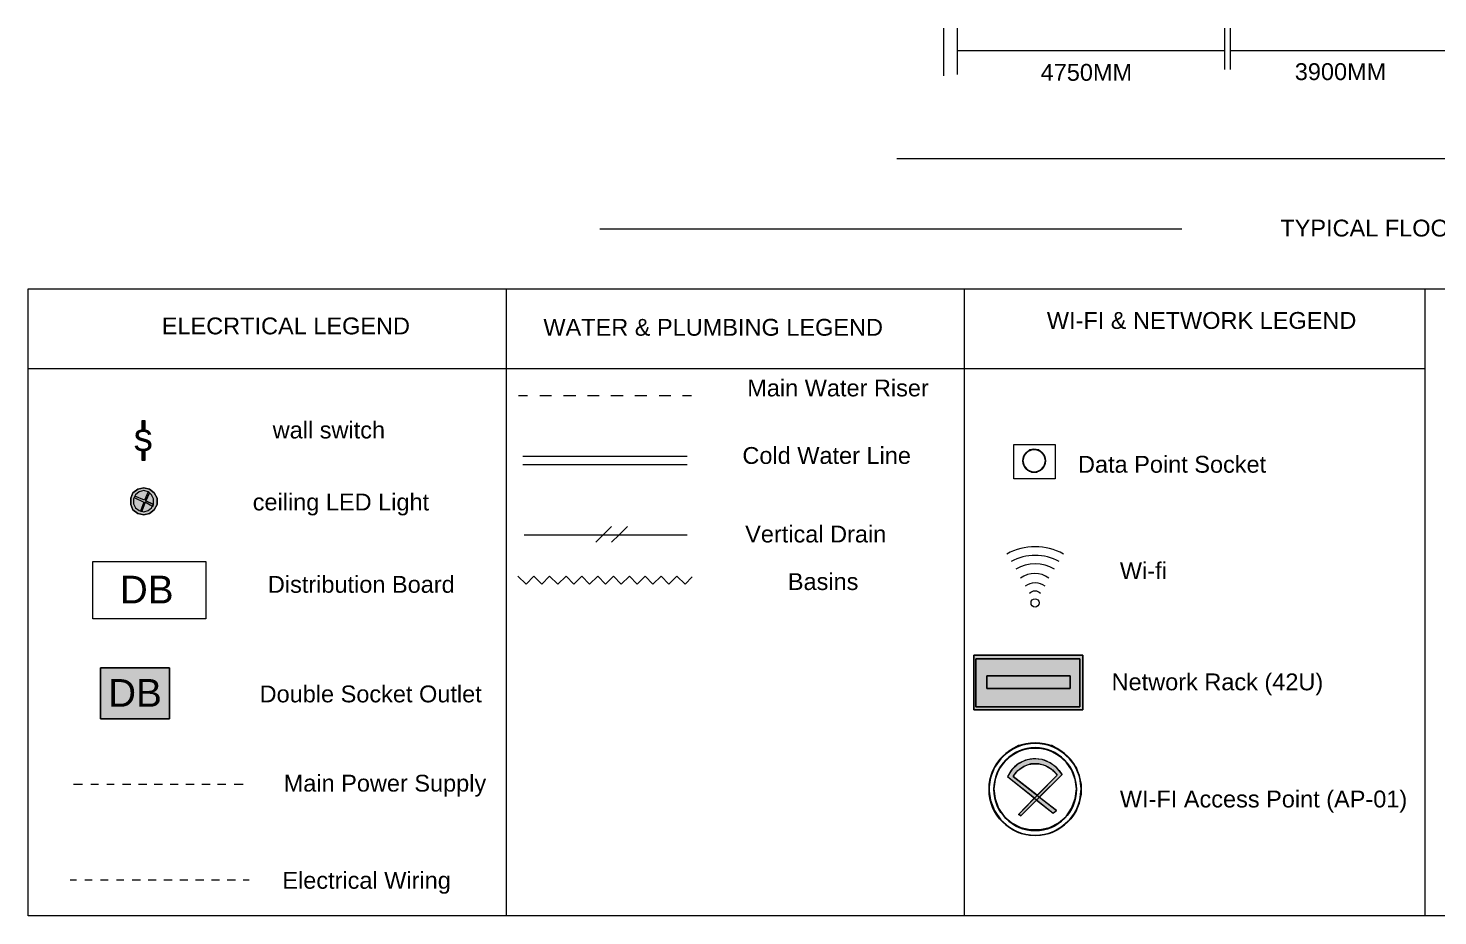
# Model space of a CAD drawing. Header units: inches. Extents: x 0.12 to 8.16, y 2.81 to 8.2.
# Drawn here: x 0.12 to 3.531, y 2.805 to 4.952 of the extents above; entities that cross this region are included whole.
import ezdxf

# ---------------------------------------------------------------- set-up
doc = ezdxf.new("R2010")
doc.units = ezdxf.units.IN
doc.header["$MEASUREMENT"] = 0
for name, color, linetype, true_color in [('PDF_Geometry', 7, 'Continuous', 0x029e21), ('PDF_Solid Fills', 7, 'Continuous', 0xffffff), ('PDF_Text', 7, 'Continuous', 0x5555ff)]:
    doc.layers.add(name, color=color, linetype=linetype, true_color=true_color)
doc.styles.add('PDF F2', font='arial.ttf')

msp = doc.modelspace()

# ---------------------------------------------------------------- hatches: boundary and pattern name
at = {"layer": 'PDF_Solid Fills', "true_color": 0xaaaaaa, "transparency": 33554559}
for points in [[(0.4, 3.84), (0.4133, 3.8367), (0.425, 3.8283), (0.4317, 3.815), (0.4317, 3.8), (0.425, 3.7867), (0.4133, 3.7783), (0.4, 3.775), (0.385, 3.7783), (0.3733, 3.7867), (0.3683, 3.8), (0.3683, 3.815), (0.3733, 3.8283), (0.385, 3.8367)], [(0.4233, 3.8), (0.4217, 3.795), (0.4033, 3.805), (0.395, 3.7833), (0.3917, 3.7833), (0.4, 3.805), (0.3767, 3.8167), (0.3783, 3.82), (0.4017, 3.81), (0.41, 3.83), (0.4133, 3.8283), (0.405, 3.8083)]]:
    msp.add_hatch(color=253, dxfattribs=at).paths.add_polyline_path(points)
at = {"layer": 'PDF_Solid Fills', "transparency": 33554559}
for points in [[(0.4, 3.7817), (0.3883, 3.785), (0.38, 3.7917), (0.375, 3.8017), (0.375, 3.8133), (0.38, 3.8233), (0.3883, 3.83), (0.4, 3.8333), (0.41, 3.83), (0.4183, 3.8233), (0.4233, 3.8133), (0.4233, 3.8017), (0.4183, 3.7917), (0.41, 3.785)], [(0.4, 3.8333), (0.41, 3.83), (0.4183, 3.8233), (0.4233, 3.8133), (0.4233, 3.8017), (0.4183, 3.7917), (0.41, 3.785), (0.4, 3.7817), (0.3883, 3.785), (0.38, 3.7917), (0.375, 3.8017), (0.375, 3.8133), (0.38, 3.8233), (0.3883, 3.83)]]:
    msp.add_hatch(color=256, dxfattribs=at).paths.add_polyline_path(points)
at = {"layer": 'PDF_Solid Fills', "true_color": 0x7f7f7f, "transparency": 33554559}
h = msp.add_hatch(color=8, dxfattribs=at)
h.paths.add_polyline_path([(2.6217, 3.1467), (2.5667, 3.0917), (2.6083, 3.06), (2.6, 3.0533), (2.56, 3.085), (2.5217, 3.0467), (2.5167, 3.05), (2.555, 3.09), (2.49, 3.1417), (2.5, 3.1583), (2.515, 3.1717), (2.5333, 3.1817), (2.5533, 3.185), (2.5733, 3.1833), (2.5933, 3.175), (2.6083, 3.1633)], flags=0)
h.paths.add_polyline_path([(2.5033, 3.1417), (2.5617, 3.0967), (2.61, 3.145), (2.5983, 3.1583), (2.5817, 3.1683), (2.565, 3.1733), (2.5467, 3.1733), (2.53, 3.1667), (2.515, 3.1567)], flags=0)
at = {"layer": 'PDF_Solid Fills', "true_color": 0x800080, "transparency": 33554559}
h = msp.add_hatch(color=216, dxfattribs=at)
h.paths.add_polyline_path([(2.6217, 3.1467), (2.5667, 3.0917), (2.6083, 3.06), (2.6, 3.0533), (2.56, 3.085), (2.5217, 3.0467), (2.5167, 3.05), (2.555, 3.09), (2.49, 3.1417), (2.5, 3.1583), (2.515, 3.1717), (2.5333, 3.1817), (2.5533, 3.185), (2.5733, 3.1833), (2.5933, 3.175), (2.6083, 3.1633)], flags=0)
h.paths.add_polyline_path([(2.5033, 3.1417), (2.5617, 3.0967), (2.61, 3.145), (2.5983, 3.1583), (2.5817, 3.1683), (2.565, 3.1733), (2.5467, 3.1733), (2.53, 3.1667), (2.515, 3.1567)], flags=0)

# ---------------------------------------------------------------- linework, layer by layer
at = {"layer": 'PDF_Geometry', "color": 253, "lineweight": 9, "true_color": 0xaaaaaa}
for points in [[(2.335, 4.9517), (2.335, 4.8367)], [(2.3683, 4.9517), (2.3683, 4.84)], [(3.015, 4.9517), (3.015, 4.8517)], [(3.0283, 4.9517), (3.0283, 4.8517)], [(3.015, 4.8967), (2.3683, 4.8967)], [(3.56, 4.8967), (3.0283, 4.8967)], [(2.2217, 4.6367), (3.8083, 4.6367)]]:
    msp.add_lwpolyline(points, dxfattribs=at)
at = {"layer": 'PDF_Geometry', "color": 7, "lineweight": 13}
for points in [[(1.5033, 4.4667), (2.9117, 4.4667)], [(1.32, 3.7267), (1.5883, 3.7267), (1.715, 3.7267)], [(1.4933, 3.7083), (1.5117, 3.7267), (1.5317, 3.7467)], [(1.5317, 3.7083), (1.55, 3.7267), (1.57, 3.7467)], [(2.6417, 3.385), (2.44, 3.385)], [(2.44, 3.385), (2.44, 3.355)], [(2.6417, 3.385), (2.44, 3.385)], [(2.44, 3.385), (2.44, 3.355)], [(2.6417, 3.385), (2.44, 3.385)], [(2.44, 3.385), (2.44, 3.355)], [(2.44, 3.385), (2.44, 3.355)], [(2.6417, 3.385), (2.44, 3.385)], [(2.6417, 3.385), (2.44, 3.385)], [(2.44, 3.385), (2.44, 3.355)], [(2.6417, 3.385), (2.44, 3.385)], [(2.44, 3.385), (2.44, 3.355)], [(2.44, 3.385), (2.44, 3.355)], [(2.6417, 3.385), (2.44, 3.385)], [(2.6417, 3.385), (2.44, 3.385)], [(2.44, 3.385), (2.44, 3.355)], [(2.44, 3.385), (2.44, 3.355)], [(2.6417, 3.385), (2.44, 3.385)], [(2.6417, 3.385), (2.44, 3.385)], [(2.44, 3.385), (2.44, 3.355)], [(2.6417, 3.355), (2.6417, 3.385)], [(2.6417, 3.355), (2.6417, 3.385)], [(2.6417, 3.355), (2.6417, 3.385)], [(2.6417, 3.355), (2.6417, 3.385)], [(2.6417, 3.355), (2.6417, 3.385)], [(2.6417, 3.355), (2.6417, 3.385)], [(2.6417, 3.355), (2.6417, 3.385)], [(2.6417, 3.355), (2.6417, 3.385)], [(2.6417, 3.355), (2.6417, 3.385)], [(2.6417, 3.355), (2.6417, 3.385)], [(2.44, 3.355), (2.6417, 3.355)], [(2.44, 3.355), (2.6417, 3.355)], [(2.44, 3.355), (2.6417, 3.355)], [(2.44, 3.355), (2.6417, 3.355)], [(2.44, 3.355), (2.6417, 3.355)], [(2.44, 3.355), (2.6417, 3.355)], [(2.44, 3.355), (2.6417, 3.355)], [(2.44, 3.355), (2.6417, 3.355)], [(2.44, 3.355), (2.6417, 3.355)], [(2.44, 3.355), (2.6417, 3.355)]]:
    msp.add_lwpolyline(points, dxfattribs=at)
at = {"layer": 'PDF_Geometry', "color": 1, "lineweight": 13}
for points in [[(8.1583, 2.805), (0.12, 2.805), (0.12, 4.3217), (3.5, 4.3217), (8.1583, 4.3217)], [(2.505, 3.945), (2.605, 3.945), (2.605, 3.8617), (2.505, 3.8617)], [(2.5817, 3.905), (2.58, 3.9167), (2.5733, 3.925), (2.565, 3.9317), (2.5533, 3.9333), (2.5433, 3.9317), (2.535, 3.925), (2.5283, 3.9167), (2.5267, 3.905), (2.5283, 3.895), (2.535, 3.8867), (2.5433, 3.88), (2.5533, 3.8783), (2.565, 3.88), (2.5733, 3.8867), (2.58, 3.895)]]:
    msp.add_lwpolyline(points, close=True, dxfattribs=at)
for points in [[(1.2767, 4.3217), (1.2767, 2.805)], [(2.385, 4.3217), (2.385, 2.805)], [(3.5, 4.3217), (3.5, 2.805)], [(0.12, 4.1283), (3.5, 4.1283)], [(1.3167, 3.9167), (1.355, 3.9167), (1.3933, 3.9167), (1.4317, 3.9167), (1.47, 3.9167), (1.5083, 3.9167), (1.5467, 3.9167), (1.5867, 3.9167), (1.625, 3.9167), (1.6633, 3.9167), (1.7017, 3.9167), (1.715, 3.9167)], [(1.3167, 3.8967), (1.355, 3.8967), (1.3933, 3.8967), (1.4317, 3.8967), (1.47, 3.8967), (1.5083, 3.8967), (1.5467, 3.8967), (1.5867, 3.8967), (1.625, 3.8967), (1.6633, 3.8967), (1.7017, 3.8967), (1.715, 3.8967)], [(0.23, 3.1233), (0.2517, 3.1233)], [(0.2717, 3.1233), (0.29, 3.1233)], [(0.31, 3.1233), (0.3283, 3.1233)], [(0.3483, 3.1233), (0.3683, 3.1233)], [(0.3867, 3.1233), (0.4067, 3.1233)], [(0.425, 3.1233), (0.445, 3.1233)], [(0.4633, 3.1233), (0.4833, 3.1233)], [(0.5017, 3.1233), (0.5217, 3.1233)], [(0.54, 3.1233), (0.56, 3.1233)], [(0.5783, 3.1233), (0.5983, 3.1233)], [(0.6183, 3.1233), (0.64, 3.1233)]]:
    msp.add_lwpolyline(points, dxfattribs=at)
at = {"layer": 'PDF_Geometry', "color": 5, "lineweight": 9}
for points in [[(1.3067, 4.0633), (1.3283, 4.0633)], [(1.3583, 4.0633), (1.3867, 4.0633)], [(1.415, 4.0633), (1.445, 4.0633)], [(1.4733, 4.0633), (1.5017, 4.0633)], [(1.53, 4.0633), (1.56, 4.0633)], [(1.5883, 4.0633), (1.6167, 4.0633)], [(1.6467, 4.0633), (1.675, 4.0633)], [(1.7033, 4.0633), (1.725, 4.0633)]]:
    msp.add_lwpolyline(points, dxfattribs=at)
at = {"layer": 'PDF_Geometry', "color": 8, "lineweight": 13, "true_color": 0x7f7f7f}
for points in [[(0.4033, 4.0017), (0.395, 4.0017), (0.395, 3.98), (0.4033, 3.98)], [(0.4033, 3.9283), (0.395, 3.9283), (0.395, 3.9067), (0.4033, 3.9067)], [(0.4, 3.84), (0.385, 3.8367), (0.3733, 3.8283), (0.3683, 3.815), (0.3683, 3.8), (0.3733, 3.7867), (0.385, 3.7783), (0.4, 3.775), (0.4133, 3.7783), (0.425, 3.7867), (0.4317, 3.8), (0.4317, 3.815), (0.425, 3.8283), (0.4133, 3.8367)], [(0.4, 3.7817), (0.41, 3.785), (0.4183, 3.7917), (0.4233, 3.8017), (0.4233, 3.8133), (0.4183, 3.8233), (0.41, 3.83), (0.4, 3.8333), (0.3883, 3.83), (0.38, 3.8233), (0.375, 3.8133), (0.375, 3.8017), (0.38, 3.7917), (0.3883, 3.785)], [(0.4, 3.8333), (0.3883, 3.83), (0.38, 3.8233), (0.375, 3.8133), (0.375, 3.8017), (0.38, 3.7917), (0.3883, 3.785), (0.4, 3.7817), (0.41, 3.785), (0.4183, 3.7917), (0.4233, 3.8017), (0.4233, 3.8133), (0.4183, 3.8233), (0.41, 3.83)], [(0.4233, 3.8), (0.405, 3.8083), (0.4133, 3.8283), (0.41, 3.83), (0.4017, 3.81), (0.3783, 3.82), (0.3767, 3.8167), (0.4, 3.805), (0.3917, 3.7833), (0.395, 3.7833), (0.4033, 3.805), (0.4217, 3.795)]]:
    msp.add_lwpolyline(points, close=True, dxfattribs=at)
at = {"layer": 'PDF_Geometry', "color": 251, "lineweight": 9, "true_color": 0x6a6a6a}
for points in [[(0.395, 3.98), (0.4033, 3.98), (0.4033, 4.0017), (0.395, 4.0017)], [(0.395, 3.9067), (0.4033, 3.9067), (0.4033, 3.9283), (0.395, 3.9283)], [(0.2767, 3.6617), (0.55, 3.6617), (0.55, 3.5233), (0.2767, 3.5233)]]:
    msp.add_lwpolyline(points, close=True, dxfattribs=at)
at = {"layer": 'PDF_Geometry', "color": 7, "lineweight": 13}
for points in [[(2.5817, 3.905), (2.5783, 3.9183), (2.5717, 3.9267), (2.56, 3.9317), (2.5483, 3.9317), (2.5367, 3.9267), (2.53, 3.9183), (2.5267, 3.905), (2.53, 3.8933), (2.5367, 3.885), (2.5483, 3.8783), (2.56, 3.8783), (2.5717, 3.885), (2.5783, 3.8933)], [(2.6717, 3.435), (2.4083, 3.435), (2.4083, 3.3033), (2.6717, 3.3033)], [(2.665, 3.31), (2.665, 3.4267), (2.4133, 3.4267), (2.4133, 3.31)], [(0.4617, 3.2817), (0.4617, 3.405), (0.295, 3.405), (0.295, 3.2817)], [(0.295, 3.405), (0.4617, 3.405), (0.4617, 3.2817), (0.295, 3.2817)], [(2.6417, 3.385), (2.44, 3.385), (2.44, 3.355), (2.6417, 3.355)], [(2.6417, 3.385), (2.44, 3.385), (2.44, 3.355), (2.6417, 3.355)], [(2.6683, 3.1117), (2.665, 3.1383), (2.6567, 3.1633), (2.64, 3.185), (2.62, 3.2033), (2.5967, 3.2167), (2.57, 3.2217), (2.5433, 3.2217), (2.5167, 3.2167), (2.4933, 3.2033), (2.4733, 3.185), (2.4583, 3.1633), (2.4483, 3.1383), (2.445, 3.1117), (2.4483, 3.085), (2.4583, 3.06), (2.4733, 3.0367), (2.4933, 3.02), (2.5167, 3.0067), (2.5433, 3), (2.57, 3), (2.5967, 3.0067), (2.62, 3.02), (2.64, 3.0367), (2.6567, 3.06), (2.665, 3.085)], [(2.6567, 3.1117), (2.6533, 3.135), (2.645, 3.1583), (2.6317, 3.1767), (2.6133, 3.1933), (2.5917, 3.205), (2.5683, 3.21), (2.545, 3.21), (2.5217, 3.205), (2.5, 3.1933), (2.4817, 3.1767), (2.4683, 3.1583), (2.46, 3.135), (2.4567, 3.1117), (2.46, 3.0883), (2.4683, 3.065), (2.4817, 3.045), (2.5, 3.03), (2.5217, 3.0183), (2.545, 3.0133), (2.5683, 3.0133), (2.5917, 3.0183), (2.6133, 3.03), (2.6317, 3.045), (2.645, 3.065), (2.6533, 3.0883)], [(2.6217, 3.1467), (2.6083, 3.1633), (2.5933, 3.175), (2.5733, 3.1833), (2.5533, 3.185), (2.5333, 3.1817), (2.515, 3.1717), (2.5, 3.1583), (2.49, 3.1417), (2.555, 3.09), (2.5167, 3.05), (2.5217, 3.0467), (2.56, 3.085), (2.6, 3.0533), (2.6083, 3.06), (2.5667, 3.0917)], [(2.6217, 3.1467), (2.6083, 3.1633), (2.5933, 3.175), (2.5733, 3.1833), (2.5533, 3.185), (2.5333, 3.1817), (2.515, 3.1717), (2.5, 3.1583), (2.49, 3.1417), (2.555, 3.09), (2.5167, 3.05), (2.5217, 3.0467), (2.56, 3.085), (2.6, 3.0533), (2.6083, 3.06), (2.5667, 3.0917)], [(2.5033, 3.1417), (2.515, 3.1567), (2.53, 3.1667), (2.5467, 3.1733), (2.565, 3.1733), (2.5817, 3.1683), (2.5983, 3.1583), (2.61, 3.145), (2.5617, 3.0967)], [(2.5033, 3.1417), (2.515, 3.1567), (2.53, 3.1667), (2.5467, 3.1733), (2.565, 3.1733), (2.5817, 3.1683), (2.5983, 3.1583), (2.61, 3.145), (2.5617, 3.0967)]]:
    msp.add_lwpolyline(points, close=True, dxfattribs=at)
at = {"layer": 'PDF_Geometry', "color": 123, "lineweight": 13, "true_color": 0x71cebe}
for points in [[(0.4, 3.84), (0.4133, 3.8367), (0.425, 3.8283), (0.4317, 3.815), (0.4317, 3.8), (0.425, 3.7867), (0.4133, 3.7783), (0.4, 3.775), (0.385, 3.7783), (0.3733, 3.7867), (0.3683, 3.8), (0.3683, 3.815), (0.3733, 3.8283), (0.385, 3.8367)], [(0.4, 3.8333), (0.3883, 3.83), (0.38, 3.8233), (0.375, 3.8133), (0.375, 3.8017), (0.38, 3.7917), (0.3883, 3.785), (0.4, 3.7817), (0.41, 3.785), (0.4183, 3.7917), (0.4233, 3.8017), (0.4233, 3.8133), (0.4183, 3.8233), (0.41, 3.83)]]:
    msp.add_lwpolyline(points, close=True, dxfattribs=at)
at = {"layer": 'PDF_Geometry', "color": 251, "lineweight": 9, "true_color": 0x6a6a6a}
for points in [[(0.41, 3.83), (0.4017, 3.81), (0.3783, 3.82)], [(0.4133, 3.8283), (0.405, 3.8083), (0.4233, 3.8)], [(0.3767, 3.8167), (0.4, 3.805), (0.3917, 3.7833)], [(0.4217, 3.795), (0.4033, 3.805), (0.395, 3.7833)]]:
    msp.add_lwpolyline(points, dxfattribs=at)
at = {"layer": 'PDF_Geometry', "color": 156, "lineweight": 13, "true_color": 0x004080}
for points in [[(1.305, 3.6267), (1.325, 3.6067), (1.3433, 3.6267), (1.3633, 3.6067), (1.3817, 3.6267), (1.4017, 3.6067), (1.4217, 3.6267), (1.44, 3.6067), (1.46, 3.6267), (1.4783, 3.6067), (1.4983, 3.6267), (1.5167, 3.6067), (1.5367, 3.6267), (1.555, 3.6067), (1.575, 3.6267), (1.5933, 3.6067), (1.6133, 3.6267), (1.6317, 3.6067), (1.6517, 3.6267), (1.67, 3.6067), (1.69, 3.6267), (1.71, 3.6067), (1.7267, 3.625)], [(2.5033, 3.1417), (2.6083, 3.06)], [(2.61, 3.145), (2.5167, 3.05)], [(2.6217, 3.1467), (2.5217, 3.0467)]]:
    msp.add_lwpolyline(points, dxfattribs=at)
at = {"layer": 'PDF_Geometry', "color": 7, "lineweight": 9}
for points in [[(2.4083, 3.435), (2.4083, 3.3033), (2.6717, 3.3033), (2.6717, 3.435)], [(2.44, 3.385), (2.44, 3.355), (2.6417, 3.355), (2.6417, 3.385)], [(2.44, 3.355), (2.6417, 3.355), (2.6417, 3.385), (2.44, 3.385)], [(2.6417, 3.385), (2.6417, 3.355), (2.44, 3.355), (2.6417, 3.355)]]:
    msp.add_lwpolyline(points, close=True, dxfattribs=at)
at = {"layer": 'PDF_Geometry', "color": 156, "lineweight": 13, "true_color": 0x004080}
for points in [[(2.4083, 3.435), (2.6717, 3.435), (2.6717, 3.3033), (2.4083, 3.3033)], [(2.4133, 3.4267), (2.665, 3.4267), (2.665, 3.31), (2.4133, 3.31)], [(2.44, 3.385), (2.6417, 3.385), (2.6417, 3.355), (2.44, 3.355)]]:
    msp.add_lwpolyline(points, close=True, dxfattribs=at)
at = {"layer": 'PDF_Geometry', "color": 7, "lineweight": 9}
for points in [[(2.6417, 3.385), (2.44, 3.385)], [(2.44, 3.385), (2.44, 3.355)], [(2.6417, 3.385), (2.44, 3.385)], [(2.44, 3.385), (2.44, 3.355)], [(2.44, 3.385), (2.44, 3.355)], [(2.6417, 3.385), (2.44, 3.385)], [(2.6417, 3.385), (2.44, 3.385)], [(2.44, 3.385), (2.44, 3.355)], [(2.6417, 3.385), (2.44, 3.385)], [(2.44, 3.385), (2.44, 3.355)], [(2.6417, 3.385), (2.44, 3.385)], [(2.44, 3.385), (2.44, 3.355)], [(2.6417, 3.385), (2.44, 3.385)], [(2.44, 3.385), (2.44, 3.355)], [(2.6417, 3.385), (2.44, 3.385)], [(2.44, 3.385), (2.44, 3.355)], [(2.6417, 3.385), (2.44, 3.385)], [(2.44, 3.385), (2.44, 3.355)], [(2.6417, 3.385), (2.44, 3.385)], [(2.44, 3.385), (2.44, 3.355)], [(2.6417, 3.385), (2.44, 3.385)], [(2.44, 3.385), (2.44, 3.355)], [(2.6417, 3.385), (2.44, 3.385)], [(2.44, 3.385), (2.44, 3.355)], [(2.6417, 3.385), (2.44, 3.385)], [(2.44, 3.385), (2.44, 3.355)], [(2.6417, 3.385), (2.44, 3.385)], [(2.44, 3.385), (2.44, 3.355)], [(2.6417, 3.385), (2.44, 3.385)], [(2.44, 3.385), (2.44, 3.355)], [(2.6417, 3.385), (2.44, 3.385)], [(2.44, 3.385), (2.44, 3.355)], [(2.6417, 3.385), (2.44, 3.385)], [(2.44, 3.385), (2.44, 3.355)], [(2.6417, 3.355), (2.6417, 3.385)], [(2.6417, 3.355), (2.6417, 3.385)], [(2.6417, 3.355), (2.6417, 3.385)], [(2.6417, 3.355), (2.6417, 3.385)], [(2.6417, 3.355), (2.6417, 3.385)], [(2.6417, 3.355), (2.6417, 3.385)], [(2.6417, 3.355), (2.6417, 3.385)], [(2.6417, 3.355), (2.6417, 3.385)], [(2.6417, 3.355), (2.6417, 3.385)], [(2.6417, 3.355), (2.6417, 3.385)], [(2.6417, 3.355), (2.6417, 3.385)], [(2.6417, 3.355), (2.6417, 3.385)], [(2.6417, 3.355), (2.6417, 3.385)], [(2.6417, 3.355), (2.6417, 3.385)], [(2.6417, 3.355), (2.6417, 3.385)], [(2.44, 3.355), (2.6417, 3.355)], [(2.44, 3.355), (2.6417, 3.355)], [(2.44, 3.355), (2.6417, 3.355)], [(2.44, 3.355), (2.6417, 3.355)], [(2.44, 3.355), (2.6417, 3.355)], [(2.44, 3.355), (2.6417, 3.355)], [(2.44, 3.355), (2.6417, 3.355)], [(2.44, 3.355), (2.6417, 3.355)], [(2.44, 3.355), (2.6417, 3.355)], [(2.44, 3.355), (2.6417, 3.355)], [(2.44, 3.355), (2.6417, 3.355)], [(2.44, 3.355), (2.6417, 3.355)], [(2.44, 3.355), (2.6417, 3.355)], [(2.44, 3.355), (2.6417, 3.355)], [(2.44, 3.355), (2.6417, 3.355)], [(0.2217, 2.8917), (0.2367, 2.8917)], [(0.2567, 2.8917), (0.275, 2.8917)], [(0.295, 2.8917), (0.3133, 2.8917)], [(0.3333, 2.8917), (0.3517, 2.8917)], [(0.3717, 2.8917), (0.3917, 2.8917)], [(0.41, 2.8917), (0.43, 2.8917)], [(0.4483, 2.8917), (0.4683, 2.8917)], [(0.4867, 2.8917), (0.5067, 2.8917)], [(0.525, 2.8917), (0.545, 2.8917)], [(0.5633, 2.8917), (0.5833, 2.8917)], [(0.6017, 2.8917), (0.6217, 2.8917)], [(0.64, 2.8917), (0.655, 2.8917)]]:
    msp.add_lwpolyline(points, dxfattribs=at)
at = {"layer": 'PDF_Geometry', "color": 156, "lineweight": 13, "true_color": 0x004080}
for points in [[(2.5567, 3.2233, 0.414179), (2.445, 3.1117, 0.414179), (2.5567, 3, 0.414179), (2.6683, 3.1117, 0.414179)], [(2.5567, 3.2117, 0.4125), (2.4567, 3.1117, 0.4125), (2.5567, 3.0117, 0.4125), (2.6567, 3.1117, 0.4125)]]:
    msp.add_lwpolyline(points, format="xyb", close=True, dxfattribs=at)
msp.add_lwpolyline([(2.5867, 3.1783, 0.413201), (2.49, 3.1417), (2.6, 3.0533)], format="xyb", dxfattribs=at)
at = {"layer": 'PDF_Geometry', "color": 7, "lineweight": 25}
for centre, radius in [((2.5544, 3.9056), 0.0273), ((2.5567, 3.1108), 0.1116), ((2.5568, 3.1108), 0.0999)]:
    msp.add_circle(centre, radius, dxfattribs=at)
at = {"layer": 'PDF_Geometry', "color": 5, "lineweight": 9}
for centre, radius, start, end in [((2.5567, 3.5553), 0.1422, 61.2688, 118.7312), ((2.5567, 3.5557), 0.1209, 61.1587, 118.8413), ((2.5567, 3.5625), 0.0934, 60.0103, 119.9897), ((2.5558, 3.5754), 0.0575, 53.5498, 126.4502)]:
    msp.add_arc(centre, radius, start, end, dxfattribs=at)
for points in [[(2.5333, 3.6033), (2.5467, 3.6133), (2.5667, 3.6133), (2.58, 3.6033)], [(2.5433, 3.585), (2.55, 3.5933), (2.5617, 3.5933), (2.57, 3.585)], [(2.5467, 3.5617), (2.5467, 3.5683), (2.55, 3.5717), (2.5567, 3.5717)], [(2.5567, 3.5517), (2.55, 3.5517), (2.5467, 3.5567), (2.5467, 3.5617)], [(2.5567, 3.5717), (2.5617, 3.5717), (2.5667, 3.5683), (2.5667, 3.5617)], [(2.5667, 3.5617), (2.5667, 3.5567), (2.5617, 3.5517), (2.5567, 3.5517)]]:
    msp.add_open_spline(points, degree=3, dxfattribs=at)
at = {"layer": 'PDF_Geometry', "color": 156, "lineweight": 13, "true_color": 0x004080}
for points in [[(2.5033, 3.1417), (2.52, 3.1717), (2.5583, 3.1817), (2.5883, 3.165)], [(2.5867, 3.1783), (2.6017, 3.1717), (2.6133, 3.16), (2.6217, 3.1467)], [(2.5883, 3.165), (2.5967, 3.16), (2.6033, 3.1533), (2.61, 3.145)], [(2.5217, 3.0467), (2.52, 3.0483), (2.5183, 3.05), (2.5167, 3.05)], [(2.6083, 3.06), (2.6067, 3.0567), (2.6033, 3.055), (2.6, 3.0533)]]:
    msp.add_open_spline(points, degree=3, dxfattribs=at)
at = {"layer": 'PDF_Solid Fills', "color": 253, "lineweight": 25, "true_color": 0xaaaaaa, "transparency": 33554559}
for points in [[(0.395, 4.0017), (0.4033, 4.0017), (0.395, 3.98), (0.4033, 3.98)], [(0.395, 3.9283), (0.4033, 3.9283), (0.395, 3.9067), (0.4033, 3.9067)]]:
    msp.add_solid(points, dxfattribs=at)
at = {"layer": 'PDF_Solid Fills', "lineweight": 25, "transparency": 33554559}
for points in [[(2.4083, 3.435), (2.6717, 3.435), (2.4083, 3.3033), (2.6717, 3.3033)], [(2.4133, 3.4267), (2.665, 3.4267), (2.4133, 3.31), (2.665, 3.31)], [(2.44, 3.385), (2.6417, 3.385), (2.44, 3.355), (2.6417, 3.355)], [(2.44, 3.385), (2.6417, 3.385), (2.44, 3.355), (2.6417, 3.355)], [(2.44, 3.385), (2.6417, 3.385), (2.44, 3.355), (2.6417, 3.355)], [(2.44, 3.385), (2.6417, 3.385), (2.44, 3.355), (2.6417, 3.355)], [(2.44, 3.385), (2.6417, 3.385), (2.44, 3.355), (2.6417, 3.355)], [(2.44, 3.385), (2.6417, 3.385), (2.44, 3.355), (2.6417, 3.355)], [(2.44, 3.385), (2.6417, 3.385), (2.44, 3.355), (2.6417, 3.355)], [(2.44, 3.385), (2.6417, 3.385), (2.44, 3.355), (2.6417, 3.355)], [(2.44, 3.385), (2.6417, 3.385), (2.44, 3.355), (2.6417, 3.355)], [(2.44, 3.385), (2.6417, 3.385), (2.44, 3.355), (2.6417, 3.355)], [(2.44, 3.385), (2.6417, 3.385), (2.44, 3.355), (2.6417, 3.355)], [(2.44, 3.385), (2.6417, 3.385), (2.44, 3.355), (2.6417, 3.355)], [(2.44, 3.385), (2.6417, 3.385), (2.44, 3.355), (2.6417, 3.355)], [(2.44, 3.385), (2.6417, 3.385), (2.44, 3.355), (2.6417, 3.355)], [(2.44, 3.385), (2.6417, 3.385), (2.44, 3.355), (2.6417, 3.355)], [(2.44, 3.385), (2.6417, 3.385), (2.44, 3.355), (2.6417, 3.355)], [(2.44, 3.385), (2.6417, 3.385), (2.44, 3.355), (2.6417, 3.355)], [(2.44, 3.385), (2.6417, 3.385), (2.44, 3.355), (2.6417, 3.355)], [(2.44, 3.385), (2.6417, 3.385), (2.44, 3.355), (2.6417, 3.355)], [(2.44, 3.385), (2.6417, 3.385), (2.44, 3.355), (2.6417, 3.355)], [(2.44, 3.385), (2.6417, 3.385), (2.44, 3.355), (2.6417, 3.355)], [(2.44, 3.385), (2.6417, 3.385), (2.44, 3.355), (2.6417, 3.355)], [(2.44, 3.385), (2.6417, 3.385), (2.44, 3.355), (2.6417, 3.355)], [(2.44, 3.385), (2.6417, 3.385), (2.44, 3.355), (2.6417, 3.355)], [(2.44, 3.385), (2.6417, 3.385), (2.44, 3.355), (2.6417, 3.355)], [(2.44, 3.385), (2.6417, 3.385), (2.44, 3.355), (2.6417, 3.355)], [(2.44, 3.385), (2.6417, 3.385), (2.44, 3.355), (2.6417, 3.355)], [(2.44, 3.385), (2.6417, 3.385), (2.44, 3.355), (2.6417, 3.355)], [(2.44, 3.385), (2.6417, 3.385), (2.44, 3.355), (2.6417, 3.355)]]:
    msp.add_solid(points, dxfattribs=at)
at = {"layer": 'PDF_Solid Fills', "color": 7, "lineweight": 25, "transparency": 33554559}
for points in [[(2.4083, 3.435), (2.6717, 3.435), (2.4083, 3.3033), (2.6717, 3.3033)], [(2.44, 3.385), (2.6417, 3.385), (2.44, 3.355), (2.6417, 3.355)], [(2.44, 3.385), (2.6417, 3.385), (2.44, 3.355), (2.6417, 3.355)]]:
    msp.add_solid(points, dxfattribs=at)
at = {"layer": 'PDF_Solid Fills', "color": 17, "lineweight": 25, "true_color": 0x804040, "transparency": 33554559}
msp.add_solid([(0.295, 3.405), (0.4617, 3.405), (0.295, 3.2817), (0.4617, 3.2817)], dxfattribs=at)

# ---------------------------------------------------------------- texts
at = {"layer": 'PDF_Text', "attachment_point": 4, "style": 'PDF F2'}
for s, insert, char_height in [('4750MM', (2.57, 4.8446), 0.04072), ('3900MM', (3.185, 4.8463), 0.04072), ('Main Water Riser', (1.86, 4.0813), 0.040723), ('wall switch', (0.7117, 3.9796), 0.040723), ('s', (0.375, 3.9623), 0.0671), ('Cold Water Line', (1.8483, 3.918), 0.040723), ('Data Point Socket', (2.6604, 3.8967), 0.040723), ('ceiling LED Light', (0.6633, 3.7996), 0.040723), ('Vertical Drain', (1.855, 3.728), 0.040723), ('Distribution Board', (0.7, 3.6063), 0.040723), ('Basins', (1.9583, 3.613), 0.04072), ('Double Socket Outlet', (0.68, 3.3413), 0.040723), ('Main Power Supply', (0.7383, 3.1196), 0.040723), ('Electrical Wiring', (0.735, 2.8846), 0.040723)]:
    msp.add_mtext(s, dxfattribs=dict(at, insert=insert, char_height=char_height))
at = {"layer": 'PDF_Text', "color": 7, "attachment_point": 4, "style": 'PDF F2'}
for s, insert, char_height in [('TYPICAL FLOOR PLAN LAYOUT', (3.15, 4.468), 0.040723), ('DB', (0.3417, 3.594), 0.06707)]:
    msp.add_mtext(s, dxfattribs=dict(at, insert=insert, char_height=char_height))
at = {"layer": 'PDF_Text', "color": 99, "true_color": 0x186722, "char_height": 0.040723, "attachment_point": 4, "style": 'PDF F2'}
for s, insert in [('WI-FI & NETWORK LEGEND', (2.585, 4.2446)), ('WATER & PLUMBING LEGEND', (1.3667, 4.228))]:
    msp.add_mtext(s, dxfattribs=dict(at, insert=insert))
at = {"layer": 'PDF_Text', "color": 251, "true_color": 0x6a6a6a, "insert": (0.4433, 4.2313), "char_height": 0.040723, "attachment_point": 4, "style": 'PDF F2'}
msp.add_mtext('ELECRTICAL LEGEND', dxfattribs=at)
at = {"layer": 'PDF_Text', "color": 5, "attachment_point": 4, "style": 'PDF F2'}
for s, insert, char_height in [('Wi-fi', (2.7617, 3.6396), 0.04072), ('Network Rack (42U)', (2.7417, 3.3646), 0.040723), ('WI-FI Access Point (AP-01)', (2.7617, 3.0813), 0.040723)]:
    msp.add_mtext(s, dxfattribs=dict(at, insert=insert, char_height=char_height))
at = {"layer": 'PDF_Text', "color": 7, "true_color": 0xffffff, "insert": (0.3133, 3.344), "char_height": 0.06707, "attachment_point": 4, "style": 'PDF F2'}
msp.add_mtext('DB', dxfattribs=at)

doc.saveas('drawing.dxf')
